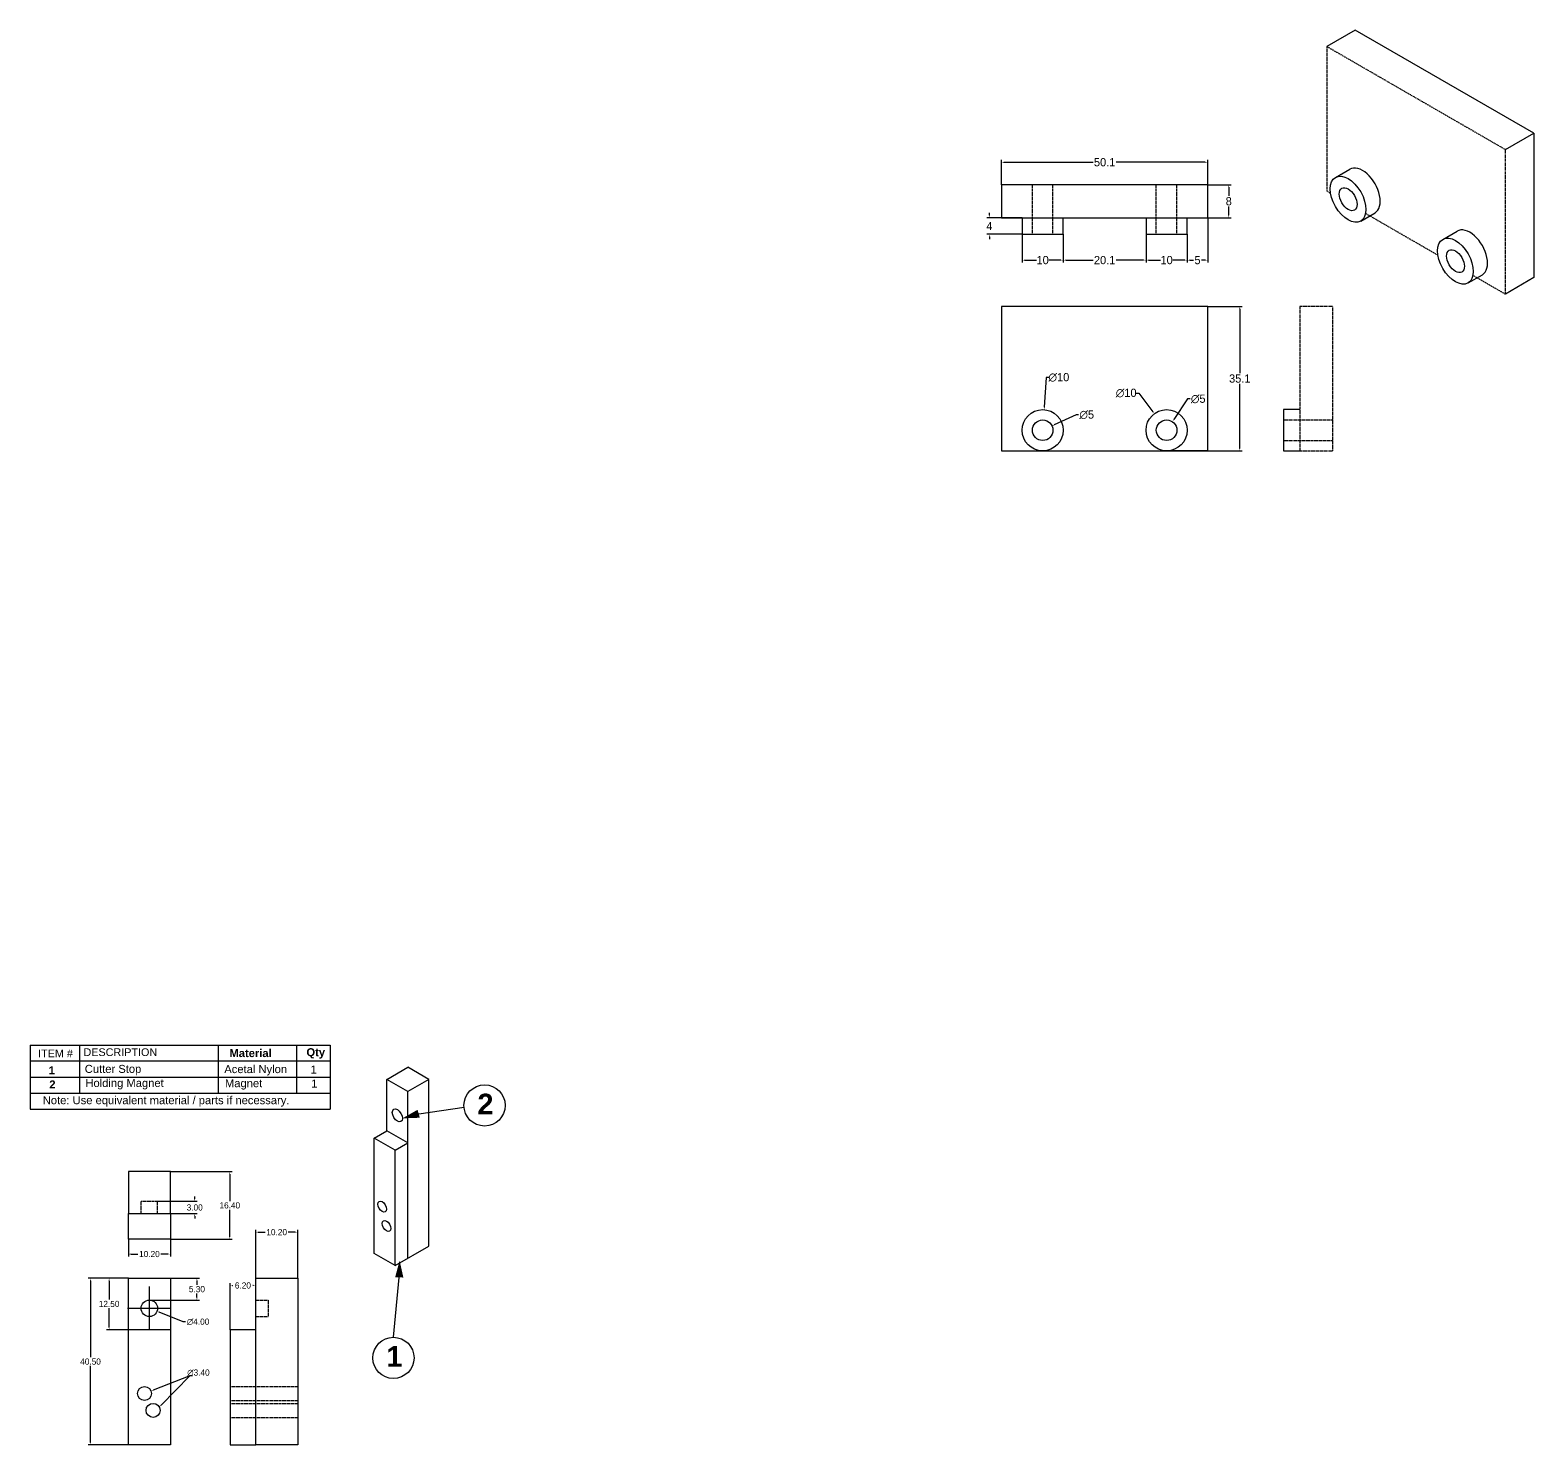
# Model space of a CAD drawing. Header units: millimetres. Extents: x -16619 to -11657, y 7083 to 8935.
# Drawn here: x -15154.5 to -14789.3, y 7761 to 8104.7 of the extents above; entities that cross this region are included whole.
import ezdxf

# ---------------------------------------------------------------- set-up
doc = ezdxf.new("R2010")
doc.units = ezdxf.units.MM
doc.header["$LTSCALE"] = 0.5
doc.header["$MEASUREMENT"] = 0
doc.linetypes.add('HIDDEN', pattern=[0.375, 0.25, -0.125])
for name, color, linetype in [('DIMS', 1, 'Continuous'), ('HIDDEN', 7, 'HIDDEN'), ('MODEL', 7, 'Continuous')]:
    doc.layers.add(name, color=color, linetype=linetype)
doc.styles.add('style1', font='ARIAL.TTF')
doc.dimstyles.get("Standard").update_dxf_attribs({"dimtxt": 0.18, "dimasz": 0.18, "dimexe": 0.18, "dimexo": 0.0625, "dimgap": 0.09, "dimtad": 0, "dimtih": 1, "dimtoh": 1, "dimdec": 4, "dimzin": 0, "dimdsep": 46, "dimtxsty": 'Standard', "dimcen": 0.09, "dimadec": 3, "dimazin": 0, "dimtfac": 1, "dimtdec": 4, "dimtofl": 0, "dimtmove": 0, "dimatfit": 3, "dimfxl": 1, "dimtolj": 1, "dimtzin": 0, "dimarcsym": 0})

# ---------------------------------------------------------------- blocks, each defined once
blk = doc.blocks.new('*D173')
at = {"layer": 'Defpoints', "color": 0}
for p in [(-14868.45, 8072.62), (-14918.55, 8067.13), (-14868.45, 8067.13)]:
    blk.add_point(p, dxfattribs=at)
at = {"layer": 'DIMS', "color": 0, "lineweight": -2}
for p, q in [((-14918.55, 8067.13), (-14918.55, 8073.22)), ((-14917.95, 8072.62), (-14896.3, 8072.62)), ((-14869.05, 8072.62), (-14890.7, 8072.62)), ((-14868.45, 8067.13), (-14868.45, 8073.22))]:
    blk.add_line(p, q, dxfattribs=at)
at = {"layer": 'DIMS', "color": 0}
for points in [[(-14917.95, 8072.72), (-14917.95, 8072.52), (-14918.55, 8072.62)], [(-14869.05, 8072.72), (-14869.05, 8072.52), (-14868.45, 8072.62)]]:
    blk.add_solid(points, dxfattribs=at)
at = {"layer": 'DIMS', "color": 0, "insert": (-14893.5, 8072.62), "char_height": 2, "attachment_point": 5}
blk.add_mtext('\\A1;50.1', dxfattribs=at)
blk = doc.blocks.new('*D174')
at = {"layer": 'Defpoints', "color": 0}
for p in [(-14868.45, 8067.13), (-14868.45, 8059.13), (-14863.36, 8059.13)]:
    blk.add_point(p, dxfattribs=at)
at = {"layer": 'DIMS', "color": 0, "lineweight": -2}
for p, q in [((-14868.45, 8067.13), (-14862.76, 8067.13)), ((-14863.36, 8066.53), (-14863.36, 8064.43)), ((-14863.36, 8059.73), (-14863.36, 8061.83)), ((-14868.45, 8059.13), (-14862.76, 8059.13))]:
    blk.add_line(p, q, dxfattribs=at)
at = {"layer": 'DIMS', "color": 0}
for points in [[(-14863.46, 8066.53), (-14863.26, 8066.53), (-14863.36, 8067.13)], [(-14863.46, 8059.73), (-14863.26, 8059.73), (-14863.36, 8059.13)]]:
    blk.add_solid(points, dxfattribs=at)
at = {"layer": 'DIMS', "color": 0, "insert": (-14863.36, 8063.13), "char_height": 2, "attachment_point": 5}
blk.add_mtext('\\A1;8', dxfattribs=at)
blk = doc.blocks.new('*D175')
at = {"layer": 'Defpoints', "color": 0}
for p in [(-14868.45, 8037.61), (-14868.45, 8002.51), (-14860.68, 8002.51)]:
    blk.add_point(p, dxfattribs=at)
at = {"layer": 'DIMS', "color": 0, "lineweight": -2}
for p, q in [((-14868.45, 8037.61), (-14860.08, 8037.61)), ((-14860.68, 8037.01), (-14860.68, 8021.36)), ((-14860.68, 8003.11), (-14860.68, 8018.76)), ((-14868.45, 8002.51), (-14860.08, 8002.51))]:
    blk.add_line(p, q, dxfattribs=at)
at = {"layer": 'DIMS', "color": 0}
for points in [[(-14860.78, 8037.01), (-14860.58, 8037.01), (-14860.68, 8037.61)], [(-14860.78, 8003.11), (-14860.58, 8003.11), (-14860.68, 8002.51)]]:
    blk.add_solid(points, dxfattribs=at)
at = {"layer": 'DIMS', "color": 0, "insert": (-14860.68, 8020.06), "char_height": 2, "attachment_point": 5}
blk.add_mtext('\\A1;35.1', dxfattribs=at)
blk = doc.blocks.new('*D176')
at = {"layer": 'Defpoints', "color": 0}
for p in [(-14913.55, 8059.13), (-14921.49, 8055.13), (-14913.55, 8055.13)]:
    blk.add_point(p, dxfattribs=at)
at = {"layer": 'DIMS', "color": 0, "lineweight": -2}
for p, q in [((-14921.49, 8059.73), (-14921.49, 8060.33)), ((-14913.55, 8059.13), (-14922.09, 8059.13)), ((-14913.55, 8055.13), (-14922.09, 8055.13)), ((-14921.49, 8054.53), (-14921.49, 8053.93))]:
    blk.add_line(p, q, dxfattribs=at)
at = {"layer": 'DIMS', "color": 0}
for points in [[(-14921.59, 8059.73), (-14921.39, 8059.73), (-14921.49, 8059.13)], [(-14921.59, 8054.53), (-14921.39, 8054.53), (-14921.49, 8055.13)]]:
    blk.add_solid(points, dxfattribs=at)
at = {"layer": 'DIMS', "color": 0, "insert": (-14921.49, 8057.13), "char_height": 2, "attachment_point": 5}
blk.add_mtext('\\A1;4', dxfattribs=at)
blk = doc.blocks.new('*D177')
at = {"layer": 'Defpoints', "color": 0}
for p in [(-14868.45, 8059.13), (-14873.45, 8055.13), (-14873.45, 8048.84)]:
    blk.add_point(p, dxfattribs=at)
at = {"layer": 'DIMS', "color": 0, "lineweight": -2}
for p, q in [((-14868.45, 8059.13), (-14868.45, 8048.24)), ((-14873.45, 8055.13), (-14873.45, 8048.24)), ((-14872.85, 8048.84), (-14871.92, 8048.84)), ((-14869.05, 8048.84), (-14869.98, 8048.84))]:
    blk.add_line(p, q, dxfattribs=at)
at = {"layer": 'DIMS', "color": 0}
for points in [[(-14872.85, 8048.94), (-14872.85, 8048.74), (-14873.45, 8048.84)], [(-14869.05, 8048.94), (-14869.05, 8048.74), (-14868.45, 8048.84)]]:
    blk.add_solid(points, dxfattribs=at)
at = {"layer": 'DIMS', "color": 0, "insert": (-14870.95, 8048.84), "char_height": 2, "attachment_point": 5}
blk.add_mtext('\\A1;5', dxfattribs=at)
blk = doc.blocks.new('*D178')
at = {"layer": 'Defpoints', "color": 0}
for p in [(-14883.45, 8055.13), (-14873.45, 8055.13), (-14883.45, 8048.84)]:
    blk.add_point(p, dxfattribs=at)
at = {"layer": 'DIMS', "color": 0, "lineweight": -2}
for p, q in [((-14883.45, 8055.13), (-14883.45, 8048.24)), ((-14873.45, 8055.13), (-14873.45, 8048.24)), ((-14882.85, 8048.84), (-14879.92, 8048.84)), ((-14874.05, 8048.84), (-14876.98, 8048.84))]:
    blk.add_line(p, q, dxfattribs=at)
at = {"layer": 'DIMS', "color": 0}
for points in [[(-14882.85, 8048.94), (-14882.85, 8048.74), (-14883.45, 8048.84)], [(-14874.05, 8048.94), (-14874.05, 8048.74), (-14873.45, 8048.84)]]:
    blk.add_solid(points, dxfattribs=at)
at = {"layer": 'DIMS', "color": 0, "insert": (-14878.45, 8048.84), "char_height": 2, "attachment_point": 5}
blk.add_mtext('\\A1;10', dxfattribs=at)
blk = doc.blocks.new('*D179')
at = {"layer": 'Defpoints', "color": 0}
for p in [(-14903.55, 8055.13), (-14883.45, 8055.13), (-14903.55, 8048.84)]:
    blk.add_point(p, dxfattribs=at)
at = {"layer": 'DIMS', "color": 0, "lineweight": -2}
for p, q in [((-14903.55, 8055.13), (-14903.55, 8048.24)), ((-14883.45, 8055.13), (-14883.45, 8048.24)), ((-14902.95, 8048.84), (-14896.3, 8048.84)), ((-14884.05, 8048.84), (-14890.7, 8048.84))]:
    blk.add_line(p, q, dxfattribs=at)
at = {"layer": 'DIMS', "color": 0}
for points in [[(-14902.95, 8048.94), (-14902.95, 8048.74), (-14903.55, 8048.84)], [(-14884.05, 8048.94), (-14884.05, 8048.74), (-14883.45, 8048.84)]]:
    blk.add_solid(points, dxfattribs=at)
at = {"layer": 'DIMS', "color": 0, "insert": (-14893.5, 8048.84), "char_height": 2, "attachment_point": 5}
blk.add_mtext('\\A1;20.1', dxfattribs=at)
blk = doc.blocks.new('*D180')
at = {"layer": 'Defpoints', "color": 0}
for p in [(-14913.55, 8055.13), (-14903.55, 8055.13), (-14913.55, 8048.84)]:
    blk.add_point(p, dxfattribs=at)
at = {"layer": 'DIMS', "color": 0, "lineweight": -2}
for p, q in [((-14913.55, 8055.13), (-14913.55, 8048.24)), ((-14903.55, 8055.13), (-14903.55, 8048.24)), ((-14912.95, 8048.84), (-14910.02, 8048.84)), ((-14904.15, 8048.84), (-14907.08, 8048.84))]:
    blk.add_line(p, q, dxfattribs=at)
at = {"layer": 'DIMS', "color": 0}
for points in [[(-14912.95, 8048.94), (-14912.95, 8048.74), (-14913.55, 8048.84)], [(-14904.15, 8048.94), (-14904.15, 8048.74), (-14903.55, 8048.84)]]:
    blk.add_solid(points, dxfattribs=at)
at = {"layer": 'DIMS', "color": 0, "insert": (-14908.55, 8048.84), "char_height": 2, "attachment_point": 5}
blk.add_mtext('\\A1;10', dxfattribs=at)
blk = doc.blocks.new('*D181')
at = {"layer": 'Defpoints', "color": 0}
for p in [(-14908.21, 8012.5), (-14908.89, 8002.52)]:
    blk.add_point(p, dxfattribs=at)
at = {"layer": 'DIMS', "color": 0, "lineweight": -2}
for p, q in [((-14907.68, 8020.35), (-14908.17, 8013.1)), ((-14907.08, 8020.35), (-14907.68, 8020.35))]:
    blk.add_line(p, q, dxfattribs=at)
at = {"layer": 'DIMS', "color": 0}
blk.add_solid([(-14908.27, 8013.11), (-14908.07, 8013.09), (-14908.21, 8012.5)], dxfattribs=at)
at = {"layer": 'DIMS', "color": 0, "insert": (-14904.61, 8020.35), "char_height": 2, "attachment_point": 5}
blk.add_mtext('\\A1;∅10', dxfattribs=at)
blk = doc.blocks.new('*D182')
at = {"layer": 'Defpoints', "color": 0}
for p in [(-14910.82, 8006.47), (-14906.28, 8008.56)]:
    blk.add_point(p, dxfattribs=at)
at = {"layer": 'DIMS', "color": 0, "lineweight": -2}
for p, q in [((-14900.42, 8011.26), (-14905.73, 8008.81)), ((-14899.82, 8011.26), (-14900.42, 8011.26))]:
    blk.add_line(p, q, dxfattribs=at)
at = {"layer": 'DIMS', "color": 0}
blk.add_solid([(-14905.78, 8008.9), (-14905.69, 8008.72), (-14906.28, 8008.56)], dxfattribs=at)
at = {"layer": 'DIMS', "color": 0, "insert": (-14897.85, 8011.26), "char_height": 2, "attachment_point": 5}
blk.add_mtext('\\A1;∅5', dxfattribs=at)
blk = doc.blocks.new('*D183')
at = {"layer": 'Defpoints', "color": 0}
for p in [(-14881.45, 8011.52), (-14875.45, 8003.51)]:
    blk.add_point(p, dxfattribs=at)
at = {"layer": 'DIMS', "color": 0, "lineweight": -2}
for p, q in [((-14885.81, 8016.54), (-14885.21, 8016.54)), ((-14885.21, 8016.54), (-14881.81, 8012))]:
    blk.add_line(p, q, dxfattribs=at)
at = {"layer": 'DIMS', "color": 0}
blk.add_solid([(-14881.73, 8012.06), (-14881.89, 8011.94), (-14881.45, 8011.52)], dxfattribs=at)
at = {"layer": 'DIMS', "color": 0, "insert": (-14888.27, 8016.54), "char_height": 2, "attachment_point": 5}
blk.add_mtext('\\A1;∅10', dxfattribs=at)
blk = doc.blocks.new('*D184')
at = {"layer": 'Defpoints', "color": 0}
for p in [(-14877.06, 8009.59), (-14879.84, 8005.44)]:
    blk.add_point(p, dxfattribs=at)
at = {"layer": 'DIMS', "color": 0, "lineweight": -2}
for p, q in [((-14873.35, 8015.11), (-14876.72, 8010.09)), ((-14872.75, 8015.11), (-14873.35, 8015.11))]:
    blk.add_line(p, q, dxfattribs=at)
at = {"layer": 'DIMS', "color": 0}
blk.add_solid([(-14876.81, 8010.14), (-14876.64, 8010.03), (-14877.06, 8009.59)], dxfattribs=at)
at = {"layer": 'DIMS', "color": 0, "insert": (-14870.78, 8015.11), "char_height": 2, "attachment_point": 5}
blk.add_mtext('\\A1;∅5', dxfattribs=at)
blk = doc.blocks.new('*D246')
at = {"layer": 'Defpoints', "color": 0}
for p in [(-15120.38, 7801.47), (-15125.48, 7796.17), (-15113.94, 7796.17)]:
    blk.add_point(p, dxfattribs=at)
at = {"layer": 'DIMS', "color": 0, "lineweight": -2}
for p, q in [((-15120.38, 7801.47), (-15113.34, 7801.47)), ((-15113.94, 7800.87), (-15113.94, 7799.87)), ((-15113.94, 7796.77), (-15113.94, 7797.77)), ((-15125.48, 7796.17), (-15113.34, 7796.17))]:
    blk.add_line(p, q, dxfattribs=at)
at = {"layer": 'DIMS', "color": 0}
for points in [[(-15114.04, 7800.87), (-15113.84, 7800.87), (-15113.94, 7801.47)], [(-15114.04, 7796.77), (-15113.84, 7796.77), (-15113.94, 7796.17)]]:
    blk.add_solid(points, dxfattribs=at)
at = {"layer": 'DIMS', "color": 0, "insert": (-15113.94, 7798.82), "char_height": 1.5, "attachment_point": 5}
blk.add_mtext('\\A1;5.30', dxfattribs=at)
blk = doc.blocks.new('*D247')
at = {"layer": 'Defpoints', "color": 0}
for p in [(-15123.48, 7820.17), (-15123.48, 7817.17), (-15114.48, 7817.17)]:
    blk.add_point(p, dxfattribs=at)
at = {"layer": 'DIMS', "color": 0, "lineweight": -2}
for p, q in [((-15123.48, 7820.17), (-15113.88, 7820.17)), ((-15114.48, 7820.77), (-15114.48, 7821.37)), ((-15123.48, 7817.17), (-15113.88, 7817.17)), ((-15114.48, 7816.57), (-15114.48, 7815.97))]:
    blk.add_line(p, q, dxfattribs=at)
at = {"layer": 'DIMS', "color": 0}
for points in [[(-15114.58, 7820.77), (-15114.38, 7820.77), (-15114.48, 7820.17)], [(-15114.58, 7816.57), (-15114.38, 7816.57), (-15114.48, 7817.17)]]:
    blk.add_solid(points, dxfattribs=at)
at = {"layer": 'DIMS', "color": 0, "insert": (-15114.48, 7818.67), "char_height": 1.5, "attachment_point": 5}
blk.add_mtext('\\A1;3.00', dxfattribs=at)
blk = doc.blocks.new('*D248')
at = {"layer": 'Defpoints', "color": 0}
for p in [(-15120.38, 7827.37), (-15120.38, 7810.97), (-15105.96, 7810.97)]:
    blk.add_point(p, dxfattribs=at)
at = {"layer": 'DIMS', "color": 0, "lineweight": -2}
for p, q in [((-15120.38, 7827.37), (-15105.36, 7827.37)), ((-15105.96, 7826.77), (-15105.96, 7820.22)), ((-15105.96, 7811.57), (-15105.96, 7818.12)), ((-15120.38, 7810.97), (-15105.36, 7810.97))]:
    blk.add_line(p, q, dxfattribs=at)
at = {"layer": 'DIMS', "color": 0}
for points in [[(-15106.06, 7826.77), (-15105.86, 7826.77), (-15105.96, 7827.37)], [(-15106.06, 7811.57), (-15105.86, 7811.57), (-15105.96, 7810.97)]]:
    blk.add_solid(points, dxfattribs=at)
at = {"layer": 'DIMS', "color": 0, "insert": (-15105.96, 7819.17), "char_height": 1.5, "attachment_point": 5}
blk.add_mtext('\\A1;16.40', dxfattribs=at)
blk = doc.blocks.new('*D249')
at = {"layer": 'Defpoints', "color": 0}
for p in [(-15130.58, 7801.47), (-15139.78, 7760.97), (-15130.58, 7760.97)]:
    blk.add_point(p, dxfattribs=at)
at = {"layer": 'DIMS', "color": 0, "lineweight": -2}
for p, q in [((-15130.58, 7801.47), (-15140.38, 7801.47)), ((-15139.78, 7800.87), (-15139.78, 7782.27)), ((-15139.78, 7761.57), (-15139.78, 7780.17)), ((-15130.58, 7760.97), (-15140.38, 7760.97))]:
    blk.add_line(p, q, dxfattribs=at)
at = {"layer": 'DIMS', "color": 0}
for points in [[(-15139.88, 7800.87), (-15139.68, 7800.87), (-15139.78, 7801.47)], [(-15139.88, 7761.57), (-15139.68, 7761.57), (-15139.78, 7760.97)]]:
    blk.add_solid(points, dxfattribs=at)
at = {"layer": 'DIMS', "color": 0, "insert": (-15139.78, 7781.22), "char_height": 1.5, "attachment_point": 5}
blk.add_mtext('\\A1;40.50', dxfattribs=at)
blk = doc.blocks.new('*D250')
at = {"layer": 'Defpoints', "color": 0}
for p in [(-15130.58, 7801.47), (-15135.27, 7788.97), (-15130.58, 7788.97)]:
    blk.add_point(p, dxfattribs=at)
at = {"layer": 'DIMS', "color": 0, "lineweight": -2}
for p, q in [((-15130.58, 7801.47), (-15135.87, 7801.47)), ((-15135.27, 7800.87), (-15135.27, 7796.27)), ((-15135.27, 7789.57), (-15135.27, 7794.17)), ((-15130.58, 7788.97), (-15135.87, 7788.97))]:
    blk.add_line(p, q, dxfattribs=at)
at = {"layer": 'DIMS', "color": 0}
for points in [[(-15135.37, 7800.87), (-15135.17, 7800.87), (-15135.27, 7801.47)], [(-15135.37, 7789.57), (-15135.17, 7789.57), (-15135.27, 7788.97)]]:
    blk.add_solid(points, dxfattribs=at)
at = {"layer": 'DIMS', "color": 0, "insert": (-15135.27, 7795.22), "char_height": 1.5, "attachment_point": 5}
blk.add_mtext('\\A1;12.50', dxfattribs=at)
blk = doc.blocks.new('*D251')
at = {"layer": 'Defpoints', "color": 0}
for p in [(-15099.67, 7799.71), (-15105.87, 7788.97), (-15099.67, 7788.97)]:
    blk.add_point(p, dxfattribs=at)
at = {"layer": 'DIMS', "color": 0, "lineweight": -2}
for p, q in [((-15105.87, 7788.97), (-15105.87, 7800.31)), ((-15105.27, 7799.71), (-15105.19, 7799.71)), ((-15100.27, 7799.71), (-15100.34, 7799.71)), ((-15099.67, 7788.97), (-15099.67, 7800.31))]:
    blk.add_line(p, q, dxfattribs=at)
at = {"layer": 'DIMS', "color": 0}
for points in [[(-15105.27, 7799.81), (-15105.27, 7799.61), (-15105.87, 7799.71)], [(-15100.27, 7799.81), (-15100.27, 7799.61), (-15099.67, 7799.71)]]:
    blk.add_solid(points, dxfattribs=at)
at = {"layer": 'DIMS', "color": 0, "insert": (-15102.77, 7799.71), "char_height": 1.5, "attachment_point": 5}
blk.add_mtext('\\A1;6.20', dxfattribs=at)
blk = doc.blocks.new('*D252')
at = {"layer": 'Defpoints', "color": 0}
for p in [(-15089.47, 7812.67), (-15099.67, 7801.47), (-15089.47, 7801.47)]:
    blk.add_point(p, dxfattribs=at)
at = {"layer": 'DIMS', "color": 0, "lineweight": -2}
for p, q in [((-15099.67, 7801.47), (-15099.67, 7813.27)), ((-15099.07, 7812.67), (-15097.37, 7812.67)), ((-15090.07, 7812.67), (-15091.77, 7812.67)), ((-15089.47, 7801.47), (-15089.47, 7813.27))]:
    blk.add_line(p, q, dxfattribs=at)
at = {"layer": 'DIMS', "color": 0}
for points in [[(-15099.07, 7812.77), (-15099.07, 7812.57), (-15099.67, 7812.67)], [(-15090.07, 7812.77), (-15090.07, 7812.57), (-15089.47, 7812.67)]]:
    blk.add_solid(points, dxfattribs=at)
at = {"layer": 'DIMS', "color": 0, "insert": (-15094.57, 7812.67), "char_height": 1.5, "attachment_point": 5}
blk.add_mtext('\\A1;10.20', dxfattribs=at)
blk = doc.blocks.new('*D253')
at = {"layer": 'Defpoints', "color": 0}
for p in [(-15130.58, 7810.97), (-15120.38, 7810.97), (-15120.38, 7807.35)]:
    blk.add_point(p, dxfattribs=at)
at = {"layer": 'DIMS', "color": 0, "lineweight": -2}
for p, q in [((-15130.58, 7810.97), (-15130.58, 7806.75)), ((-15120.38, 7810.97), (-15120.38, 7806.75)), ((-15129.98, 7807.35), (-15128.28, 7807.35)), ((-15120.98, 7807.35), (-15122.68, 7807.35))]:
    blk.add_line(p, q, dxfattribs=at)
at = {"layer": 'DIMS', "color": 0}
for points in [[(-15129.98, 7807.45), (-15129.98, 7807.25), (-15130.58, 7807.35)], [(-15120.98, 7807.45), (-15120.98, 7807.25), (-15120.38, 7807.35)]]:
    blk.add_solid(points, dxfattribs=at)
at = {"layer": 'DIMS', "color": 0, "insert": (-15125.48, 7807.35), "char_height": 1.5, "attachment_point": 5}
blk.add_mtext('\\A1;10.20', dxfattribs=at)
blk = doc.blocks.new('*D255')
at = {"layer": 'Defpoints', "color": 0}
for p in [(-15127.34, 7794.92), (-15123.63, 7793.43)]:
    blk.add_point(p, dxfattribs=at)
at = {"layer": 'DIMS', "color": 0, "lineweight": -2}
for p, q in [((-15125.48, 7788.87), (-15125.48, 7799.47)), ((-15130.78, 7794.17), (-15120.18, 7794.17)), ((-15117.31, 7790.88), (-15123.07, 7793.2)), ((-15116.71, 7790.88), (-15117.31, 7790.88))]:
    blk.add_line(p, q, dxfattribs=at)
at = {"layer": 'DIMS', "color": 0}
blk.add_solid([(-15123.03, 7793.3), (-15123.11, 7793.11), (-15123.63, 7793.43)], dxfattribs=at)
at = {"layer": 'DIMS', "color": 0, "insert": (-15113.66, 7790.88), "char_height": 1.5, "attachment_point": 5}
blk.add_mtext('\\A1;∅4.00', dxfattribs=at)

msp = doc.modelspace()

# ---------------------------------------------------------------- linework, layer by layer
at = {"layer": 'DIMS'}
for p, q in [((-15115.627, 7777.724), (-15124.537, 7774.298)), ((-15115.627, 7777.724), (-15122.663, 7770.614)), ((-15115.027, 7777.724), (-15115.627, 7777.724))]:
    msp.add_line(p, q, dxfattribs=at)
for points in [[(-15124.573, 7774.392), (-15124.501, 7774.205), (-15125.097, 7774.083)], [(-15122.731, 7770.686), (-15122.594, 7770.541), (-15123.1, 7770.202)]]:
    msp.add_solid(points, dxfattribs=at)
at = {"layer": 'HIDDEN'}
for p, q in [((-14796.178, 8075.688), (-14839.566, 8100.738)), ((-14839.566, 8100.738), (-14839.566, 8065.638)), ((-14796.178, 8040.588), (-14796.178, 8075.688)), ((-14911.05, 8055.132), (-14911.05, 8067.132)), ((-14906.05, 8055.132), (-14906.05, 8067.132)), ((-14880.95, 8055.132), (-14880.95, 8067.132)), ((-14875.95, 8055.132), (-14875.95, 8067.132)), ((-14839.566, 8065.638), (-14838.613, 8065.087)), ((-14830.128, 8060.188), (-14812.545, 8050.037)), ((-14804.06, 8045.138), (-14796.178, 8040.588)), ((-14846.071, 8037.613), (-14846.071, 8002.513)), ((-14838.071, 8037.613), (-14846.071, 8037.613)), ((-14838.071, 8002.513), (-14838.071, 8037.613)), ((-14850.071, 8010.013), (-14838.071, 8010.013)), ((-14850.071, 8005.013), (-14838.071, 8005.013)), ((-14846.071, 8002.513), (-14838.071, 8002.513)), ((-15127.483, 7820.171), (-15123.483, 7820.171)), ((-15127.483, 7817.171), (-15127.483, 7820.171)), ((-15123.483, 7817.171), (-15123.483, 7820.171)), ((-15099.669, 7796.173), (-15096.669, 7796.173)), ((-15096.669, 7796.173), (-15096.669, 7792.173)), ((-15099.669, 7792.173), (-15096.669, 7792.173)), ((-15105.869, 7775.173), (-15089.469, 7775.173)), ((-15105.869, 7771.773), (-15089.469, 7771.773)), ((-15105.869, 7771.073), (-15089.469, 7771.073)), ((-15105.869, 7767.673), (-15089.469, 7767.673))]:
    msp.add_line(p, q, dxfattribs=at)
at = {"layer": 'MODEL'}
for p, q in [((-14832.638, 8104.738), (-14839.566, 8100.738)), ((-14789.25, 8079.688), (-14832.638, 8104.738)), ((-14796.178, 8075.688), (-14789.25, 8079.688)), ((-14789.25, 8079.688), (-14789.25, 8044.588)), ((-14837.432, 8068.941), (-14833.968, 8070.941)), ((-14868.45, 8067.132), (-14918.55, 8067.132)), ((-14918.55, 8067.132), (-14918.55, 8059.132)), ((-14868.45, 8059.132), (-14868.45, 8067.132)), ((-14831.308, 8058.334), (-14827.844, 8060.334)), ((-14918.55, 8059.132), (-14868.45, 8059.132)), ((-14913.55, 8059.132), (-14913.55, 8055.132)), ((-14903.55, 8055.132), (-14903.55, 8059.132)), ((-14883.45, 8059.132), (-14883.45, 8055.132)), ((-14873.45, 8055.132), (-14873.45, 8059.132)), ((-14913.55, 8055.132), (-14903.55, 8055.132)), ((-14883.45, 8055.132), (-14873.45, 8055.132)), ((-14811.365, 8053.891), (-14807.901, 8055.891)), ((-14805.241, 8043.284), (-14801.777, 8045.284)), ((-14789.25, 8044.588), (-14796.178, 8040.588)), ((-14918.55, 8037.613), (-14918.55, 8002.513)), ((-14868.45, 8037.613), (-14918.55, 8037.613)), ((-14868.45, 8002.513), (-14868.45, 8037.613)), ((-14846.071, 8012.513), (-14850.071, 8012.513)), ((-14850.071, 8012.513), (-14850.071, 8002.513)), ((-14918.55, 8002.513), (-14868.45, 8002.513)), ((-14868.45, 8002.513), (-14878.45, 8002.513)), ((-14850.071, 8002.513), (-14846.071, 8002.513)), ((-15154.46, 7858.089), (-15081.56, 7858.089)), ((-15154.46, 7858.089), (-15154.46, 7842.537)), ((-15142.469, 7858.089), (-15142.469, 7846.425)), ((-15108.819, 7858.089), (-15108.819, 7846.425)), ((-15089.722, 7858.089), (-15089.722, 7846.425)), ((-15081.56, 7858.089), (-15081.56, 7842.537)), ((-15081.56, 7854.201), (-15154.46, 7854.201)), ((-15067.812, 7849.799), (-15062.712, 7852.744)), ((-15057.612, 7849.799), (-15062.712, 7852.744)), ((-15154.46, 7850.313), (-15081.56, 7850.313)), ((-15154.46, 7850.313), (-15154.46, 7846.425)), ((-15062.712, 7846.855), (-15067.812, 7849.799)), ((-15067.812, 7837.299), (-15067.812, 7849.799)), ((-15057.612, 7849.799), (-15062.712, 7846.855)), ((-15057.612, 7809.299), (-15057.612, 7849.799)), ((-15154.46, 7846.425), (-15154.46, 7842.537)), ((-15154.46, 7846.425), (-15081.56, 7846.425)), ((-15062.712, 7834.355), (-15062.712, 7846.855)), ((-15154.46, 7842.537), (-15081.56, 7842.537)), ((-15060.086, 7841.435), (-15049.076, 7843.034)), ((-15070.912, 7835.51), (-15067.812, 7837.299)), ((-15065.812, 7832.565), (-15070.912, 7835.51)), ((-15070.912, 7807.51), (-15070.912, 7835.51)), ((-15062.712, 7834.355), (-15067.812, 7837.299)), ((-15065.812, 7832.565), (-15062.712, 7834.355)), ((-15062.712, 7806.355), (-15062.712, 7834.355)), ((-15065.812, 7804.565), (-15065.812, 7832.565)), ((-15120.383, 7827.371), (-15130.583, 7827.371)), ((-15130.583, 7827.371), (-15130.583, 7817.171)), ((-15120.383, 7817.171), (-15120.383, 7827.371)), ((-15130.583, 7817.171), (-15120.383, 7817.171)), ((-15130.583, 7810.971), (-15130.583, 7817.171)), ((-15120.383, 7817.171), (-15120.383, 7810.971)), ((-15120.383, 7810.971), (-15130.583, 7810.971)), ((-15065.812, 7804.565), (-15057.612, 7809.299)), ((-15065.812, 7804.565), (-15070.912, 7807.51)), ((-15130.583, 7801.473), (-15120.383, 7801.473)), ((-15130.583, 7760.973), (-15130.583, 7801.473)), ((-15120.383, 7801.473), (-15120.383, 7760.973)), ((-15099.669, 7801.473), (-15089.469, 7801.473)), ((-15099.669, 7760.973), (-15099.669, 7801.473)), ((-15089.469, 7801.473), (-15089.469, 7760.973)), ((-15066.212, 7787.127), (-15064.808, 7801.671)), ((-15120.383, 7788.973), (-15130.583, 7788.973)), ((-15099.669, 7788.973), (-15105.869, 7788.973)), ((-15105.869, 7788.973), (-15105.869, 7760.973)), ((-15120.383, 7760.973), (-15130.583, 7760.973)), ((-15105.869, 7760.973), (-15099.669, 7760.973)), ((-15089.469, 7760.973), (-15099.669, 7760.973))]:
    msp.add_line(p, q, dxfattribs=at)
for points in [[(-15064.037, 7840.32, 0, 2, 0), (-15060.086, 7841.435, 2, 2, 0)], [(-15064.721, 7805.775, 0, 2, 0), (-15064.808, 7801.671, 2, 2, 0)]]:
    msp.add_lwpolyline(points, format="xyseb", dxfattribs=at)
for centre, radius in [((-14908.55, 8007.513), 5), ((-14908.55, 8007.513), 2.5), ((-14878.45, 8007.513), 5), ((-14878.45, 8007.513), 2.5), ((-15044.093, 7843.452), 5), ((-15125.483, 7794.173), 2), ((-15066.212, 7782.127), 5), ((-15126.683, 7773.473), 1.7), ((-15124.583, 7769.373), 1.7)]:
    msp.add_circle(centre, radius, dxfattribs=at)
for centre in [(-14830.906, 8065.638), (-14804.839, 8050.588)]:
    msp.add_ellipse(centre, major_axis=(3.062, -5.303), ratio=0.5773503, start_param=0, end_param=3.1415927, dxfattribs=at)
for centre, major_axis in [((-14834.37, 8063.638), (3.062, -5.303)), ((-14834.37, 8063.638), (1.531, -2.652)), ((-14808.303, 8048.588), (3.062, -5.303)), ((-14808.303, 8048.588), (1.531, -2.652)), ((-15065.262, 7841.027), (-0.866, 1.5)), ((-15068.962, 7818.884), (-0.736, 1.275)), ((-15067.912, 7814.178), (-0.736, 1.275))]:
    msp.add_ellipse(centre, major_axis=major_axis, ratio=0.5773503, dxfattribs=at)

# ---------------------------------------------------------------- texts
at = {"layer": 'DIMS', "insert": (-15113.577, 7778.513), "char_height": 1.5, "attachment_point": 5}
msp.add_mtext('\\A1;∅3.40', dxfattribs=at)
at = {"layer": 'MODEL', "attachment_point": 1}
for s, insert, char_height, width in [('{\\fArial|b0|i0|c0|p34;ITEM #}', (-15152.504, 7857.042), 1.875, 10.72722), ('{\\fArial|b0|i0|c0|p34;DESCRIPTION}', (-15141.487, 7857.337), 1.875, 22.46119), ('{\\fArial|b1|i0|c0|p34;2}', (-15045.809, 7846.313), 5, 6.22228), ('{\\fArial|b1|i0|c0|p34;1}', (-15067.927, 7784.987), 5, 6.22228)]:
    msp.add_mtext(s, dxfattribs=dict(at, insert=insert, char_height=char_height, width=width))
at = {"layer": 'MODEL', "char_height": 1.944, "attachment_point": 1, "style": 'style1'}
for s, insert, width in [('{\\fArial|b1|i0|c0|p34;Material}', (-15106.043, 7857.147), 9.61622), ('{\\fArial|b1|i0|c0|p34;Qty}', (-15087.348, 7857.361), 7.14986), ('{\\fArial|b1|i0|c0|p34;1}', (-15149.948, 7852.957), 3.72922), ('Cutter Stop', (-15141.183, 7853.311), 32.12907), ('Acetal Nylon', (-15107.294, 7853.258), 15.58037), ('1', (-15086.356, 7853.16), 3.34691), ('{\\fArial|b1|i0|c0|p34;2}', (-15149.788, 7849.536), 3.72922), ('Holding Magnet', (-15141.023, 7849.89), 32.12907), ('Magnet', (-15107.134, 7849.837), 15.58037), ('1', (-15086.196, 7849.739), 3.34691), ('Note: Use equivalent material / parts if necessary. ', (-15151.38, 7845.705), 65.66076)]:
    msp.add_mtext(s, dxfattribs=dict(at, insert=insert, width=width))

# ---------------------------------------------------------------- dimensions: what is measured, and where the dimension line sits
at = {"layer": 'DIMS'}
for base, p1, p2, override, picture, middle in [((-14868.45, 8072.624), (-14918.55, 8067.132), (-14868.45, 8067.132), {"dimtxt": 2, "dimasz": 0.6, "dimexe": 0.6, "dimexo": 0, "dimgap": 0.3, "dimdec": 1, "dimcen": 5.3, "dimadec": 1, "dimtdec": 2}, '*D173', (-14893.5, 8072.624)), ((-14873.45, 8048.841), (-14868.45, 8059.132), (-14873.45, 8055.132), {"dimtxt": 2, "dimasz": 0.6, "dimexe": 0.6, "dimexo": 0, "dimgap": 0.3, "dimdec": 0, "dimcen": 5.3, "dimadec": 1, "dimtdec": 2}, '*D177', (-14870.95, 8048.841)), ((-14913.55, 8048.841), (-14903.55, 8055.132), (-14913.55, 8055.132), {"dimtxt": 2, "dimasz": 0.6, "dimexe": 0.6, "dimexo": 0, "dimgap": 0.3, "dimdec": 0, "dimcen": 5.3, "dimadec": 1, "dimtdec": 2}, '*D180', (-14908.55, 8048.841)), ((-14903.55, 8048.841), (-14883.45, 8055.132), (-14903.55, 8055.132), {"dimtxt": 2, "dimasz": 0.6, "dimexe": 0.6, "dimexo": 0, "dimgap": 0.3, "dimdec": 1, "dimcen": 5.3, "dimadec": 1, "dimtdec": 2}, '*D179', (-14893.5, 8048.841)), ((-14883.45, 8048.841), (-14873.45, 8055.132), (-14883.45, 8055.132), {"dimtxt": 2, "dimasz": 0.6, "dimexe": 0.6, "dimexo": 0, "dimgap": 0.3, "dimdec": 0, "dimcen": 5.3, "dimadec": 1, "dimtdec": 2}, '*D178', (-14878.45, 8048.841)), ((-15089.469, 7812.668), (-15099.669, 7801.473), (-15089.469, 7801.473), {"dimtxt": 1.5, "dimasz": 0.6, "dimexe": 0.6, "dimexo": 0, "dimgap": 0.3, "dimdec": 2, "dimcen": 5.3, "dimadec": 1, "dimtdec": 2}, '*D252', (-15094.569, 7812.668)), ((-15120.383, 7807.349), (-15130.583, 7810.971), (-15120.383, 7810.971), {"dimtxt": 1.5, "dimasz": 0.6, "dimexe": 0.6, "dimexo": 0, "dimgap": 0.3, "dimdec": 2, "dimcen": 5.3, "dimadec": 1, "dimtdec": 2}, '*D253', (-15125.483, 7807.349))]:
    dim = msp.add_linear_dim(base=base, p1=p1, p2=p2, dimstyle='Standard', override=override, dxfattribs=at)
    dim.commit()
    dim.dimension.update_dxf_attribs({"geometry": picture, "text_midpoint": middle})
for base, p1, p2, override, picture, middle in [((-14863.364, 8059.132), (-14868.45, 8067.132), (-14868.45, 8059.132), {"dimtxt": 2, "dimasz": 0.6, "dimexe": 0.6, "dimexo": 0, "dimgap": 0.3, "dimdec": 0, "dimcen": 5.3, "dimadec": 1, "dimtdec": 2}, '*D174', (-14863.364, 8063.132)), ((-14921.489, 8055.132), (-14913.55, 8059.132), (-14913.55, 8055.132), {"dimtxt": 2, "dimasz": 0.6, "dimexe": 0.6, "dimexo": 0, "dimgap": 0.3, "dimdec": 0, "dimcen": 5.3, "dimadec": 1, "dimtdec": 2}, '*D176', (-14921.489, 8057.132)), ((-14860.684, 8002.513), (-14868.45, 8037.613), (-14868.45, 8002.513), {"dimtxt": 2, "dimasz": 0.6, "dimexe": 0.6, "dimexo": 0, "dimgap": 0.3, "dimdec": 1, "dimcen": 5.3, "dimadec": 1, "dimtdec": 2}, '*D175', (-14860.684, 8020.063)), ((-15114.479, 7817.171), (-15123.483, 7820.171), (-15123.483, 7817.171), {"dimtxt": 1.5, "dimasz": 0.6, "dimexe": 0.6, "dimexo": 0, "dimgap": 0.3, "dimdec": 2, "dimcen": 5.3, "dimadec": 1, "dimtdec": 2}, '*D247', (-15114.479, 7818.671)), ((-15139.778, 7760.973), (-15130.583, 7801.473), (-15130.583, 7760.973), {"dimtxt": 1.5, "dimasz": 0.6, "dimexe": 0.6, "dimexo": 0, "dimgap": 0.3, "dimdec": 2, "dimcen": 5.3, "dimadec": 1, "dimtdec": 2}, '*D249', (-15139.778, 7781.223)), ((-15135.271, 7788.973), (-15130.583, 7801.473), (-15130.583, 7788.973), {"dimtxt": 1.5, "dimasz": 0.6, "dimexe": 0.6, "dimexo": 0, "dimgap": 0.3, "dimdec": 2, "dimcen": 5.3, "dimadec": 1, "dimtdec": 2}, '*D250', (-15135.271, 7795.223)), ((-15113.938, 7796.173), (-15120.383, 7801.473), (-15125.483, 7796.173), {"dimtxt": 1.5, "dimasz": 0.6, "dimexe": 0.6, "dimexo": 0, "dimgap": 0.3, "dimdec": 2, "dimcen": 5.3, "dimadec": 1, "dimtdec": 2}, '*D246', (-15113.938, 7798.823))]:
    dim = msp.add_linear_dim(base=base, p1=p1, p2=p2, angle=90, dimstyle='Standard', override=override, dxfattribs=at)
    dim.commit()
    dim.dimension.update_dxf_attribs({"geometry": picture, "text_midpoint": middle})
for p1, p2, override, picture, middle in [((-14908.89, 8002.525), (-14908.211, 8012.501), {"dimtxt": 2, "dimasz": 0.6, "dimexe": 0.6, "dimexo": 0, "dimgap": 0.3, "dimdec": 0, "dimcen": 0, "dimadec": 1, "dimtdec": 2}, '*D181', (-14904.61, 8020.349)), ((-14875.454, 8003.51), (-14881.447, 8011.516), {"dimtxt": 2, "dimasz": 0.6, "dimexe": 0.6, "dimexo": 0, "dimgap": 0.3, "dimdec": 0, "dimcen": 0, "dimadec": 1, "dimtdec": 2}, '*D183', (-14888.272, 8016.537)), ((-14879.843, 8005.437), (-14877.057, 8009.589), {"dimtxt": 2, "dimasz": 0.6, "dimexe": 0.6, "dimexo": 0, "dimgap": 0.3, "dimdec": 0, "dimcen": 0, "dimadec": 1, "dimtdec": 2}, '*D184', (-14870.782, 8015.115)), ((-14910.821, 8006.467), (-14906.279, 8008.559), {"dimtxt": 2, "dimasz": 0.6, "dimexe": 0.6, "dimexo": 0, "dimgap": 0.3, "dimdec": 0, "dimcen": 0, "dimadec": 1, "dimtdec": 2}, '*D182', (-14897.851, 8011.259)), ((-15127.339, 7794.92), (-15123.628, 7793.426), {"dimtxt": 1.5, "dimasz": 0.6, "dimexe": 0.6, "dimexo": 0, "dimgap": 0.3, "dimdec": 2, "dimcen": 5.3, "dimadec": 1, "dimtdec": 2}, '*D255', (-15113.655, 7790.882))]:
    dim = msp.add_diameter_dim_2p(p1=p1, p2=p2, dimstyle='Standard', override=override, dxfattribs=at)
    dim.commit()
    dim.dimension.update_dxf_attribs({"geometry": picture, "text_midpoint": middle, "dimtype": 163})
dim = msp.add_linear_dim(base=(-15105.957, 7810.971), p1=(-15120.383, 7827.371), p2=(-15120.383, 7810.971), angle=90, dimstyle='Standard', override={"dimtxt": 1.5, "dimasz": 0.6, "dimexe": 0.6, "dimexo": 0, "dimgap": 0.3, "dimdec": 2, "dimcen": 5.3, "dimadec": 1, "dimtdec": 2}, dxfattribs=at)
dim.commit()
dim.dimension.update_dxf_attribs({"geometry": '*D248', "text_midpoint": (-15105.957, 7819.171), "dimtype": 160})
dim = msp.add_linear_dim(base=(-15099.669, 7799.714), p1=(-15105.869, 7788.973), p2=(-15099.669, 7788.973), dimstyle='Standard', override={"dimtxt": 1.5, "dimasz": 0.6, "dimexe": 0.6, "dimexo": 0, "dimgap": 0.3, "dimdec": 2, "dimcen": 5.3, "dimadec": 1, "dimtdec": 2}, dxfattribs=at)
dim.commit()
dim.dimension.update_dxf_attribs({"geometry": '*D251', "text_midpoint": (-15102.769, 7799.714), "dimtype": 160})

doc.saveas('drawing.dxf')
